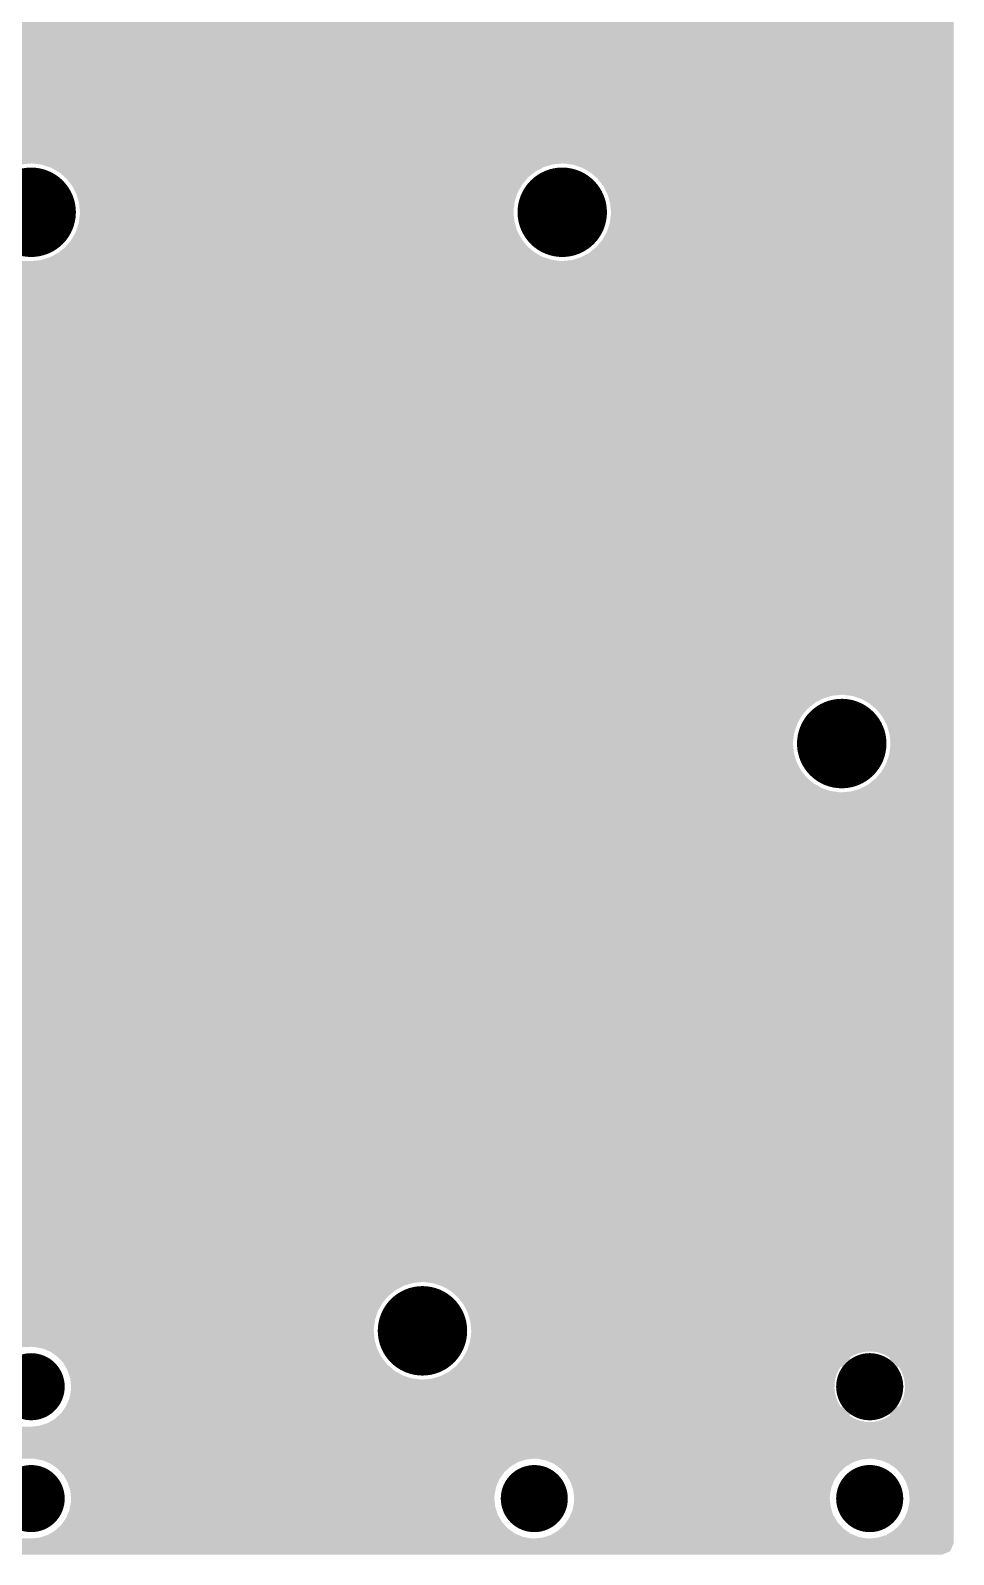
# Model space of a CAD drawing. Extents: x 295 to 953, y 10 to 290.
# Drawn here: x 738.7 to 756, y 145.5 to 174.05 of the extents above; entities that cross this region are included whole.
import ezdxf

# ---------------------------------------------------------------- set-up
doc = ezdxf.new("R2010")
doc.units = 0
doc.header["$LTSCALE"] = 5
doc.header["$MEASUREMENT"] = 0
doc.layers.get('0').update_dxf_attribs({"linetype": 'CONTINUOUS', "lineweight": 25})

msp = doc.modelspace()

# ---------------------------------------------------------------- linework, layer by layer
for points, const_width in [([(738.296, 170.647, 1), (739.134, 170.647, 1)], 0.838), ([(748.25, 170.647, 1), (749.088, 170.647, 1)], 0.838), ([(753.488, 160.694, 1), (754.327, 160.694, 1)], 0.838), ([(745.63, 149.692, 1), (746.468, 149.692, 1)], 0.838), ([(738.401, 148.645, 1), (739.029, 148.645, 1)], 0.629), ([(754.117, 148.645, 1), (754.746, 148.645, 1)], 0.629), ([(738.401, 146.549, 1), (739.029, 146.549, 1)], 0.629), ([(747.831, 146.549, 1), (748.459, 146.549, 1)], 0.629), ([(754.117, 146.549, 1), (754.746, 146.549, 1)], 0.629)]:
    msp.add_lwpolyline(points, format="xyb", close=True, dxfattribs=dict(const_width=const_width))
for points in [[(673.231, 173.656), (673.231, 174.449), (756.003, 173.656), (756.003, 174.449)], [(735.256, 173.633), (735.082, 173.656), (756.003, 173.633), (756.003, 173.656)], [(735.421, 173.577), (735.256, 173.633), (756.003, 173.577), (756.003, 173.633)], [(735.573, 173.49), (735.421, 173.577), (756.003, 173.49), (756.003, 173.577)], [(735.706, 173.377), (735.573, 173.49), (756.003, 173.377), (756.003, 173.49)], [(735.815, 173.24), (735.706, 173.377), (756.003, 173.24), (756.003, 173.377)], [(735.895, 173.084), (735.815, 173.24), (756.003, 173.084), (756.003, 173.24)], [(735.945, 172.917), (735.895, 173.084), (756.003, 172.917), (756.003, 173.084)], [(735.962, 172.743), (735.945, 172.917), (756.003, 172.743), (756.003, 172.917)], [(735.961, 172.708), (735.962, 172.743), (756.003, 172.708), (756.003, 172.743)], [(735.882, 172.369), (735.938, 172.535), (756.003, 172.369), (756.003, 172.535)], [(735.938, 172.535), (735.961, 172.708), (756.003, 172.535), (756.003, 172.708)], [(735.682, 172.085), (735.795, 172.217), (756.003, 172.085), (756.003, 172.217)], [(735.795, 172.217), (735.882, 172.369), (756.003, 172.217), (756.003, 172.369)], [(735.222, 171.846), (735.39, 171.895), (756.003, 171.846), (756.003, 171.895)], [(735.39, 171.895), (735.545, 171.976), (756.003, 171.895), (756.003, 171.976)], [(735.545, 171.976), (735.682, 172.085), (756.003, 171.976), (756.003, 172.085)], [(678.294, 171.561), (678.39, 171.617), (756.003, 171.561), (756.003, 171.617)], [(678.39, 171.617), (678.506, 171.724), (756.003, 171.617), (756.003, 171.724)], [(678.506, 171.724), (678.581, 171.829), (756.003, 171.724), (756.003, 171.829)], [(735.048, 171.829), (735.222, 171.846), (756.003, 171.829), (756.003, 171.846)], [(678.265, 171.544), (678.294, 171.561), (738.541, 171.544), (738.715, 171.561)], [(738.75, 171.56), (738.715, 171.561), (748.662, 171.56), (748.669, 171.561)], [(738.869, 171.544), (738.75, 171.56), (748.495, 171.544), (748.662, 171.56)], [(738.923, 171.537), (738.869, 171.544), (748.47, 171.537), (748.495, 171.544)], [(739.048, 171.495), (738.923, 171.537), (748.327, 171.495), (748.47, 171.537)], [(739.088, 171.481), (739.048, 171.495), (748.301, 171.481), (748.327, 171.495)], [(739.207, 171.414), (739.088, 171.481), (748.172, 171.414), (748.301, 171.481)], [(739.24, 171.395), (739.207, 171.414), (748.148, 171.395), (748.172, 171.414)], [(739.345, 171.305), (739.24, 171.395), (748.035, 171.305), (748.148, 171.395)], [(748.703, 171.56), (748.669, 171.561), (756.003, 171.56), (756.003, 171.561)], [(748.876, 171.537), (748.703, 171.56), (756.003, 171.537), (756.003, 171.56)], [(749.042, 171.481), (748.876, 171.537), (756.003, 171.481), (756.003, 171.537)], [(749.194, 171.395), (749.042, 171.481), (756.003, 171.395), (756.003, 171.481)], [(749.327, 171.281), (749.194, 171.395), (756.003, 171.281), (756.003, 171.395)], [(739.373, 171.281), (739.345, 171.305), (748.014, 171.281), (748.035, 171.305)], [(739.459, 171.173), (739.373, 171.281), (747.921, 171.173), (748.014, 171.281)], [(739.482, 171.144), (739.459, 171.173), (747.905, 171.144), (747.921, 171.173)], [(739.546, 171.021), (739.482, 171.144), (747.835, 171.021), (747.905, 171.144)], [(749.435, 171.144), (749.327, 171.281), (756.003, 171.144), (756.003, 171.281)], [(749.516, 170.989), (749.435, 171.144), (756.003, 170.989), (756.003, 171.144)], [(739.562, 170.989), (739.546, 171.021), (747.824, 170.989), (747.835, 171.021)], [(739.602, 170.855), (739.562, 170.989), (747.779, 170.855), (747.824, 170.989)], [(739.612, 170.821), (739.602, 170.855), (747.774, 170.821), (747.779, 170.855)], [(739.625, 170.682), (739.612, 170.821), (747.756, 170.682), (747.774, 170.821)], [(749.566, 170.821), (749.516, 170.989), (756.003, 170.821), (756.003, 170.989)], [(749.582, 170.647), (749.566, 170.821), (756.003, 170.647), (756.003, 170.821)], [(739.605, 170.44), (739.609, 170.473), (747.782, 170.44), (747.772, 170.473)], [(739.609, 170.473), (739.628, 170.613), (747.772, 170.473), (747.758, 170.613)], [(739.629, 170.647), (739.625, 170.682), (747.755, 170.647), (747.756, 170.682)], [(739.628, 170.613), (739.629, 170.647), (747.758, 170.613), (747.755, 170.647)], [(749.558, 170.44), (749.582, 170.613), (756.003, 170.44), (756.003, 170.613)], [(749.582, 170.613), (749.582, 170.647), (756.003, 170.613), (756.003, 170.647)], [(739.479, 170.151), (739.549, 170.274), (747.902, 170.151), (747.838, 170.274)], [(739.549, 170.274), (739.56, 170.306), (747.838, 170.274), (747.821, 170.306)], [(739.56, 170.306), (739.605, 170.44), (747.821, 170.306), (747.782, 170.44)], [(749.416, 170.122), (749.503, 170.274), (756.003, 170.122), (756.003, 170.274)], [(749.503, 170.274), (749.558, 170.44), (756.003, 170.274), (756.003, 170.44)], [(739.083, 169.813), (739.212, 169.881), (748.295, 169.813), (748.177, 169.881)], [(739.212, 169.881), (739.236, 169.9), (748.177, 169.881), (748.143, 169.9)], [(739.236, 169.9), (739.349, 169.989), (748.143, 169.9), (748.039, 169.989)], [(739.349, 169.989), (739.37, 170.014), (748.039, 169.989), (748.011, 170.014)], [(739.37, 170.014), (739.463, 170.122), (748.011, 170.014), (747.925, 170.122)], [(739.463, 170.122), (739.479, 170.151), (747.925, 170.122), (747.902, 170.151)], [(749.01, 169.8), (749.166, 169.881), (756.003, 169.8), (756.003, 169.881)], [(749.166, 169.881), (749.302, 169.989), (756.003, 169.881), (756.003, 169.989)], [(749.302, 169.989), (749.416, 170.122), (756.003, 169.989), (756.003, 170.122)], [(673.231, 169.465), (673.231, 169.734), (756.003, 169.465), (756.003, 169.734)], [(673.231, 169.734), (673.231, 169.734), (738.715, 169.734), (738.681, 169.734)], [(738.715, 169.734), (738.722, 169.734), (748.669, 169.734), (748.634, 169.734)], [(738.722, 169.734), (738.889, 169.75), (748.634, 169.734), (748.515, 169.75)], [(738.889, 169.75), (738.913, 169.758), (748.515, 169.75), (748.461, 169.758)], [(738.913, 169.758), (739.057, 169.8), (748.461, 169.758), (748.335, 169.8)], [(739.057, 169.8), (739.083, 169.813), (748.335, 169.8), (748.295, 169.813)], [(748.669, 169.734), (748.843, 169.75), (756.003, 169.734), (756.003, 169.75)], [(748.843, 169.75), (749.01, 169.8), (756.003, 169.75), (756.003, 169.8)], [(719.016, 169.442), (718.842, 169.465), (756.003, 169.442), (756.003, 169.465)], [(719.181, 169.386), (719.016, 169.442), (756.003, 169.386), (756.003, 169.442)], [(719.333, 169.299), (719.181, 169.386), (756.003, 169.299), (756.003, 169.386)], [(719.466, 169.186), (719.333, 169.299), (756.003, 169.186), (756.003, 169.299)], [(719.575, 169.049), (719.466, 169.186), (756.003, 169.049), (756.003, 169.186)], [(719.655, 168.893), (719.575, 169.049), (756.003, 168.893), (756.003, 169.049)], [(719.705, 168.726), (719.655, 168.893), (756.003, 168.726), (756.003, 168.893)], [(719.698, 168.344), (719.721, 168.517), (756.003, 168.344), (756.003, 168.517)], [(719.721, 168.552), (719.705, 168.726), (756.003, 168.552), (756.003, 168.726)], [(719.721, 168.517), (719.721, 168.552), (756.003, 168.517), (756.003, 168.552)], [(719.555, 168.026), (719.642, 168.178), (756.003, 168.026), (756.003, 168.178)], [(719.642, 168.178), (719.698, 168.344), (756.003, 168.178), (756.003, 168.344)], [(719.305, 167.785), (719.442, 167.894), (756.003, 167.785), (756.003, 167.894)], [(719.442, 167.894), (719.555, 168.026), (756.003, 167.894), (756.003, 168.026)], [(689.2, 167.493), (689.236, 167.638), (756.003, 167.493), (756.003, 167.638)], [(718.808, 167.638), (718.982, 167.655), (756.003, 167.638), (756.003, 167.655)], [(718.982, 167.655), (719.15, 167.704), (756.003, 167.655), (756.003, 167.704)], [(719.15, 167.704), (719.305, 167.785), (756.003, 167.704), (756.003, 167.785)], [(689.118, 167.296), (689.2, 167.493), (756.003, 167.296), (756.003, 167.493)], [(688.865, 166.951), (689.005, 167.113), (756.003, 166.951), (756.003, 167.113)], [(689.005, 167.113), (689.118, 167.296), (756.003, 167.113), (756.003, 167.296)], [(688.519, 166.701), (688.702, 166.812), (756.003, 166.701), (756.003, 166.812)], [(688.702, 166.812), (688.865, 166.951), (756.003, 166.812), (756.003, 166.951)], [(672.846, 165.839), (673.14, 166.553), (756.003, 165.839), (756.003, 166.553)], [(687.899, 166.553), (688.113, 166.569), (756.003, 166.553), (756.003, 166.569)], [(688.113, 166.569), (688.321, 166.619), (756.003, 166.569), (756.003, 166.619)], [(688.321, 166.619), (688.519, 166.701), (756.003, 166.619), (756.003, 166.701)], [(672.827, 165.798), (672.846, 165.839), (756.003, 165.798), (756.003, 165.839)], [(708.014, 165.774), (707.841, 165.798), (756.003, 165.774), (756.003, 165.798)], [(708.18, 165.719), (708.014, 165.774), (756.003, 165.719), (756.003, 165.774)], [(708.332, 165.632), (708.18, 165.719), (756.003, 165.632), (756.003, 165.719)], [(708.465, 165.518), (708.332, 165.632), (756.003, 165.518), (756.003, 165.632)], [(708.573, 165.382), (708.465, 165.518), (756.003, 165.382), (756.003, 165.518)], [(708.629, 165.274), (708.573, 165.382), (756.003, 165.274), (756.003, 165.382)], [(725.826, 165.251), (725.653, 165.274), (756.003, 165.251), (756.003, 165.274)], [(725.992, 165.195), (725.826, 165.251), (756.003, 165.195), (756.003, 165.251)], [(726.144, 165.108), (725.992, 165.195), (756.003, 165.108), (756.003, 165.195)], [(726.276, 164.995), (726.144, 165.108), (756.003, 164.995), (756.003, 165.108)], [(726.385, 164.858), (726.276, 164.995), (756.003, 164.858), (756.003, 164.995)], [(726.466, 164.702), (726.385, 164.858), (756.003, 164.702), (756.003, 164.858)], [(726.515, 164.535), (726.466, 164.702), (756.003, 164.535), (756.003, 164.702)], [(726.532, 164.361), (726.515, 164.535), (756.003, 164.361), (756.003, 164.535)], [(726.508, 164.153), (726.531, 164.326), (756.003, 164.153), (756.003, 164.326)], [(726.531, 164.326), (726.532, 164.361), (756.003, 164.326), (756.003, 164.361)], [(726.366, 163.835), (726.452, 163.987), (756.003, 163.835), (756.003, 163.987)], [(726.452, 163.987), (726.508, 164.153), (756.003, 163.987), (756.003, 164.153)], [(726.115, 163.594), (726.252, 163.703), (756.003, 163.594), (756.003, 163.703)], [(726.252, 163.703), (726.366, 163.835), (756.003, 163.703), (756.003, 163.835)], [(716.413, 163.313), (716.398, 163.447), (756.003, 163.313), (756.003, 163.447)], [(716.41, 163.247), (716.413, 163.313), (756.003, 163.247), (756.003, 163.313)], [(725.618, 163.447), (725.792, 163.464), (756.003, 163.447), (756.003, 163.464)], [(725.792, 163.464), (725.96, 163.513), (756.003, 163.464), (756.003, 163.513)], [(725.96, 163.513), (726.115, 163.594), (756.003, 163.513), (756.003, 163.594)], [(716.317, 162.947), (716.379, 163.092), (756.003, 162.947), (756.003, 163.092)], [(716.379, 163.092), (716.41, 163.247), (756.003, 163.092), (756.003, 163.247)], [(716.109, 162.711), (716.225, 162.818), (756.003, 162.711), (756.003, 162.818)], [(716.225, 162.818), (716.317, 162.947), (756.003, 162.818), (756.003, 162.947)], [(692.092, 162.489), (691.958, 162.565), (756.003, 162.489), (756.003, 162.565)], [(692.224, 162.375), (692.092, 162.489), (756.003, 162.375), (756.003, 162.489)], [(715.665, 162.565), (715.822, 162.582), (756.003, 162.565), (756.003, 162.582)], [(715.822, 162.582), (715.972, 162.631), (756.003, 162.582), (756.003, 162.631)], [(715.972, 162.631), (716.109, 162.711), (756.003, 162.631), (756.003, 162.711)], [(692.333, 162.238), (692.224, 162.375), (756.003, 162.238), (756.003, 162.375)], [(692.414, 162.083), (692.333, 162.238), (756.003, 162.083), (756.003, 162.238)], [(692.448, 161.966), (692.414, 162.083), (756.003, 161.966), (756.003, 162.083)], [(718.874, 161.963), (718.808, 161.966), (756.003, 161.963), (756.003, 161.966)], [(719.029, 161.932), (718.874, 161.963), (756.003, 161.932), (756.003, 161.963)], [(719.174, 161.87), (719.029, 161.932), (756.003, 161.87), (756.003, 161.932)], [(719.303, 161.778), (719.174, 161.87), (756.003, 161.778), (756.003, 161.87)], [(719.41, 161.662), (719.303, 161.778), (756.003, 161.662), (756.003, 161.778)], [(719.442, 161.607), (719.41, 161.662), (756.003, 161.607), (756.003, 161.662)], [(719.451, 161.591), (719.442, 161.607), (753.733, 161.591), (753.907, 161.607)], [(754.115, 161.583), (753.942, 161.607), (756.003, 161.583), (756.003, 161.607)], [(719.48, 161.541), (719.451, 161.591), (753.566, 161.541), (753.733, 161.591)], [(719.49, 161.525), (719.48, 161.541), (753.535, 161.525), (753.566, 161.541)], [(719.511, 161.46), (719.49, 161.525), (753.411, 161.46), (753.535, 161.525)], [(719.539, 161.375), (719.511, 161.46), (753.303, 161.375), (753.411, 161.46)], [(719.542, 161.352), (719.539, 161.375), (753.274, 161.352), (753.303, 161.375)], [(719.556, 161.219), (719.542, 161.352), (753.16, 161.219), (753.274, 161.352)], [(754.281, 161.528), (754.115, 161.583), (756.003, 161.528), (756.003, 161.583)], [(754.433, 161.441), (754.281, 161.528), (756.003, 161.441), (756.003, 161.528)], [(754.566, 161.327), (754.433, 161.441), (756.003, 161.327), (756.003, 161.441)], [(754.674, 161.191), (754.566, 161.327), (756.003, 161.191), (756.003, 161.327)], [(719.523, 160.997), (719.536, 161.067), (753.05, 160.997), (753.074, 161.067)], [(719.536, 161.067), (719.553, 161.152), (753.074, 161.067), (753.122, 161.152)], [(719.553, 161.152), (719.556, 161.218), (753.122, 161.152), (753.159, 161.218)], [(719.556, 161.218), (719.556, 161.219), (753.159, 161.218), (753.16, 161.219)], [(754.755, 161.035), (754.674, 161.191), (756.003, 161.035), (756.003, 161.191)], [(754.804, 160.868), (754.755, 161.035), (756.003, 160.868), (756.003, 161.035)], [(719.373, 160.728), (719.46, 160.851), (752.994, 160.728), (753.011, 160.851)], [(719.46, 160.851), (719.482, 160.901), (753.011, 160.851), (753.018, 160.901)], [(719.482, 160.901), (719.523, 160.997), (753.018, 160.901), (753.05, 160.997)], [(754.821, 160.694), (754.804, 160.868), (756.003, 160.694), (756.003, 160.868)], [(673.728, 160.451), (673.751, 160.469), (753.031, 160.451), (753.025, 160.469)], [(718.808, 160.469), (718.965, 160.486), (753.025, 160.469), (753.02, 160.486)], [(718.965, 160.486), (719.067, 160.52), (753.02, 160.486), (753.011, 160.52)], [(719.067, 160.52), (719.115, 160.536), (753.011, 160.52), (753.009, 160.536)], [(719.115, 160.536), (719.252, 160.615), (753.009, 160.536), (753.001, 160.615)], [(719.252, 160.615), (719.337, 160.694), (753.001, 160.615), (752.994, 160.694)], [(719.337, 160.694), (719.368, 160.722), (752.994, 160.694), (752.994, 160.722)], [(719.368, 160.722), (719.373, 160.728), (752.994, 160.722), (752.994, 160.728)], [(754.741, 160.32), (754.797, 160.486), (756.003, 160.32), (756.003, 160.486)], [(754.797, 160.486), (754.82, 160.659), (756.003, 160.486), (756.003, 160.659)], [(754.82, 160.659), (754.821, 160.694), (756.003, 160.659), (756.003, 160.694)], [(643.581, 160.289), (643.58, 160.304), (753.093, 160.289), (753.085, 160.304)], [(666.172, 160.286), (666.106, 160.289), (753.094, 160.286), (753.093, 160.289)], [(666.327, 160.256), (666.172, 160.286), (753.11, 160.256), (753.094, 160.286)], [(666.464, 160.197), (666.327, 160.256), (753.141, 160.197), (753.11, 160.256)], [(666.472, 160.193), (666.464, 160.197), (753.143, 160.193), (753.141, 160.197)], [(666.601, 160.102), (666.472, 160.193), (753.216, 160.102), (753.143, 160.193)], [(673.231, 160.304), (673.405, 160.321), (753.085, 160.304), (753.076, 160.321)], [(673.405, 160.321), (673.511, 160.352), (753.076, 160.321), (753.06, 160.352)], [(673.511, 160.352), (673.572, 160.37), (753.06, 160.352), (753.055, 160.37)], [(673.572, 160.37), (673.728, 160.451), (753.055, 160.37), (753.031, 160.451)], [(754.655, 160.168), (754.741, 160.32), (756.003, 160.168), (756.003, 160.32)], [(666.64, 160.06), (666.601, 160.102), (753.249, 160.06), (753.216, 160.102)], [(666.708, 159.985), (666.64, 160.06), (753.337, 159.985), (753.249, 160.06)], [(666.731, 159.946), (666.708, 159.985), (753.382, 159.946), (753.337, 159.985)], [(666.775, 159.87), (666.731, 159.946), (753.516, 159.87), (753.382, 159.946)], [(754.249, 159.846), (754.404, 159.927), (756.003, 159.846), (756.003, 159.927)], [(754.404, 159.927), (754.541, 160.036), (756.003, 159.927), (756.003, 160.036)], [(754.541, 160.036), (754.655, 160.168), (756.003, 160.036), (756.003, 160.168)], [(725.684, 159.867), (725.618, 159.87), (753.521, 159.867), (753.516, 159.87)], [(725.722, 159.86), (725.684, 159.867), (753.534, 159.86), (753.521, 159.867)], [(725.839, 159.837), (725.722, 159.86), (753.603, 159.837), (753.534, 159.86)], [(725.916, 159.804), (725.839, 159.837), (753.7, 159.804), (753.603, 159.837)], [(725.97, 159.781), (725.916, 159.804), (753.873, 159.781), (753.7, 159.804)], [(725.971, 159.78), (725.97, 159.781), (753.907, 159.78), (753.873, 159.781)], [(725.985, 159.774), (725.971, 159.78), (756.003, 159.774), (756.003, 159.78)], [(726.114, 159.683), (725.985, 159.774), (756.003, 159.683), (756.003, 159.774)], [(726.22, 159.566), (726.114, 159.683), (756.003, 159.566), (756.003, 159.683)], [(753.907, 159.78), (754.081, 159.797), (756.003, 159.78), (756.003, 159.797)], [(754.081, 159.797), (754.249, 159.846), (756.003, 159.797), (756.003, 159.846)], [(726.3, 159.43), (726.22, 159.566), (756.003, 159.43), (756.003, 159.566)], [(726.35, 159.279), (726.3, 159.43), (756.003, 159.279), (756.003, 159.43)], [(726.333, 158.901), (726.363, 159.056), (756.003, 158.901), (756.003, 159.056)], [(726.366, 159.122), (726.35, 159.279), (756.003, 159.122), (756.003, 159.279)], [(726.363, 159.056), (726.366, 159.122), (756.003, 159.056), (756.003, 159.122)], [(726.179, 158.627), (726.27, 158.756), (756.003, 158.627), (756.003, 158.756)], [(726.27, 158.756), (726.333, 158.901), (756.003, 158.756), (756.003, 158.901)], [(725.926, 158.44), (726.062, 158.52), (756.003, 158.44), (756.003, 158.52)], [(726.062, 158.52), (726.179, 158.627), (756.003, 158.52), (756.003, 158.627)], [(641.798, 157.775), (641.798, 158.374), (756.003, 157.775), (756.003, 158.374)], [(725.618, 158.374), (725.775, 158.391), (756.003, 158.374), (756.003, 158.391)], [(725.775, 158.391), (725.926, 158.44), (756.003, 158.391), (756.003, 158.44)], [(715.73, 157.772), (715.665, 157.775), (756.003, 157.772), (756.003, 157.775)], [(715.886, 157.741), (715.73, 157.772), (756.003, 157.741), (756.003, 157.772)], [(716.031, 157.679), (715.886, 157.741), (756.003, 157.679), (756.003, 157.741)], [(716.16, 157.587), (716.031, 157.679), (756.003, 157.587), (756.003, 157.679)], [(716.267, 157.471), (716.16, 157.587), (756.003, 157.471), (756.003, 157.587)], [(716.347, 157.334), (716.267, 157.471), (756.003, 157.334), (756.003, 157.471)], [(716.396, 157.184), (716.347, 157.334), (756.003, 157.184), (756.003, 157.334)], [(716.413, 157.027), (716.396, 157.184), (756.003, 157.027), (756.003, 157.184)], [(716.317, 156.66), (716.379, 156.806), (756.003, 156.66), (756.003, 156.806)], [(716.379, 156.806), (716.41, 156.961), (756.003, 156.806), (756.003, 156.961)], [(716.41, 156.961), (716.413, 157.027), (756.003, 156.961), (756.003, 157.027)], [(716.109, 156.424), (716.225, 156.531), (756.003, 156.424), (756.003, 156.531)], [(716.225, 156.531), (716.317, 156.66), (756.003, 156.531), (756.003, 156.66)], [(688.272, 156.153), (688.235, 156.278), (756.003, 156.153), (756.003, 156.278)], [(715.665, 156.278), (715.822, 156.295), (756.003, 156.278), (756.003, 156.295)], [(715.822, 156.295), (715.972, 156.345), (756.003, 156.295), (756.003, 156.345)], [(715.972, 156.345), (716.109, 156.424), (756.003, 156.345), (756.003, 156.424)], [(688.265, 155.771), (688.288, 155.944), (756.003, 155.771), (756.003, 155.944)], [(688.289, 155.979), (688.272, 156.153), (756.003, 155.979), (756.003, 156.153)], [(688.288, 155.944), (688.289, 155.979), (756.003, 155.944), (756.003, 155.979)], [(688.234, 155.679), (688.265, 155.771), (756.003, 155.679), (756.003, 155.771)], [(718.874, 155.676), (718.808, 155.679), (756.003, 155.676), (756.003, 155.679)], [(719.029, 155.646), (718.874, 155.676), (756.003, 155.646), (756.003, 155.676)], [(719.174, 155.583), (719.029, 155.646), (756.003, 155.583), (756.003, 155.646)], [(719.303, 155.492), (719.174, 155.583), (756.003, 155.492), (756.003, 155.583)], [(719.41, 155.375), (719.303, 155.492), (756.003, 155.375), (756.003, 155.492)], [(719.49, 155.239), (719.41, 155.375), (756.003, 155.239), (756.003, 155.375)], [(719.539, 155.088), (719.49, 155.239), (756.003, 155.088), (756.003, 155.239)], [(719.556, 154.931), (719.539, 155.088), (756.003, 154.931), (756.003, 155.088)], [(719.523, 154.71), (719.553, 154.865), (756.003, 154.71), (756.003, 154.865)], [(719.553, 154.865), (719.556, 154.931), (756.003, 154.865), (756.003, 154.931)], [(719.368, 154.436), (719.46, 154.565), (756.003, 154.436), (756.003, 154.565)], [(719.46, 154.565), (719.523, 154.71), (756.003, 154.565), (756.003, 154.71)], [(673.013, 154.097), (672.992, 154.183), (756.003, 154.097), (756.003, 154.183)], [(718.808, 154.183), (718.965, 154.2), (756.003, 154.183), (756.003, 154.2)], [(718.965, 154.2), (719.115, 154.249), (756.003, 154.2), (756.003, 154.249)], [(719.115, 154.249), (719.252, 154.329), (756.003, 154.249), (756.003, 154.329)], [(719.252, 154.329), (719.368, 154.436), (756.003, 154.329), (756.003, 154.436)], [(673.03, 153.883), (673.013, 154.097), (756.003, 153.883), (756.003, 154.097)], [(672.96, 153.453), (673.011, 153.661), (756.003, 153.453), (756.003, 153.661)], [(673.011, 153.661), (673.03, 153.883), (756.003, 153.661), (756.003, 153.883)], [(672.877, 153.256), (672.96, 153.453), (756.003, 153.256), (756.003, 153.453)], [(672.625, 152.911), (672.765, 153.074), (756.003, 152.911), (756.003, 153.074)], [(672.765, 153.074), (672.877, 153.256), (756.003, 153.074), (756.003, 153.256)], [(672.279, 152.661), (672.462, 152.773), (756.003, 152.661), (756.003, 152.773)], [(672.462, 152.773), (672.625, 152.911), (756.003, 152.773), (756.003, 152.911)], [(666.958, 152.452), (666.984, 152.492), (756.003, 152.452), (756.003, 152.492)], [(666.984, 152.492), (666.996, 152.513), (756.003, 152.492), (756.003, 152.513)], [(671.659, 152.513), (671.873, 152.53), (756.003, 152.513), (756.003, 152.53)], [(671.873, 152.53), (672.081, 152.579), (756.003, 152.53), (756.003, 152.579)], [(672.081, 152.579), (672.279, 152.661), (756.003, 152.579), (756.003, 152.661)], [(643.212, 152.44), (643.184, 152.452), (756.003, 152.44), (756.003, 152.452)], [(643.244, 152.417), (643.212, 152.44), (756.003, 152.417), (756.003, 152.44)], [(666.435, 152.176), (666.482, 152.178), (756.003, 152.176), (756.003, 152.178)], [(666.482, 152.178), (666.528, 152.184), (756.003, 152.178), (756.003, 152.184)], [(666.528, 152.184), (666.574, 152.194), (756.003, 152.184), (756.003, 152.194)], [(666.574, 152.194), (666.62, 152.206), (756.003, 152.194), (756.003, 152.206)], [(666.62, 152.206), (666.664, 152.222), (756.003, 152.206), (756.003, 152.222)], [(666.664, 152.222), (666.707, 152.241), (756.003, 152.222), (756.003, 152.241)], [(666.804, 152.298), (666.684, 152.417), (756.003, 152.298), (756.003, 152.417)], [(666.707, 152.241), (666.749, 152.263), (756.003, 152.241), (756.003, 152.263)], [(666.749, 152.263), (666.789, 152.288), (756.003, 152.263), (756.003, 152.288)], [(666.789, 152.288), (666.804, 152.298), (756.003, 152.288), (756.003, 152.298)], [(643.528, 152.095), (643.481, 152.176), (756.003, 152.095), (756.003, 152.176)], [(643.577, 151.945), (643.528, 152.095), (756.003, 151.945), (756.003, 152.095)], [(643.594, 151.788), (643.577, 151.945), (756.003, 151.788), (756.003, 151.945)], [(643.561, 151.567), (643.591, 151.722), (756.003, 151.567), (756.003, 151.722)], [(643.591, 151.722), (643.594, 151.788), (756.003, 151.722), (756.003, 151.788)], [(643.527, 151.488), (643.561, 151.567), (756.003, 151.488), (756.003, 151.567)], [(666.486, 151.485), (666.42, 151.488), (756.003, 151.485), (756.003, 151.488)], [(666.641, 151.455), (666.486, 151.485), (756.003, 151.455), (756.003, 151.485)], [(666.787, 151.392), (666.641, 151.455), (756.003, 151.392), (756.003, 151.455)], [(666.916, 151.301), (666.787, 151.392), (756.003, 151.301), (756.003, 151.392)], [(667.022, 151.184), (666.916, 151.301), (756.003, 151.184), (756.003, 151.301)], [(667.054, 151.13), (667.022, 151.184), (756.003, 151.13), (756.003, 151.184)], [(691.601, 151.129), (691.566, 151.13), (756.003, 151.129), (756.003, 151.13)], [(691.774, 151.106), (691.601, 151.129), (756.003, 151.106), (756.003, 151.129)], [(691.94, 151.05), (691.774, 151.106), (756.003, 151.05), (756.003, 151.106)], [(692.092, 150.964), (691.94, 151.05), (756.003, 150.964), (756.003, 151.05)], [(692.224, 150.85), (692.092, 150.964), (756.003, 150.85), (756.003, 150.964)], [(692.333, 150.713), (692.224, 150.85), (756.003, 150.713), (756.003, 150.85)], [(692.389, 150.606), (692.333, 150.713), (756.003, 150.606), (756.003, 150.713)], [(692.397, 150.589), (692.389, 150.606), (745.875, 150.589), (746.049, 150.606)], [(692.414, 150.558), (692.397, 150.589), (745.769, 150.558), (745.875, 150.589)], [(692.419, 150.54), (692.414, 150.558), (745.708, 150.54), (745.769, 150.558)], [(692.443, 150.459), (692.419, 150.54), (745.553, 150.459), (745.708, 150.54)], [(746.084, 150.605), (746.049, 150.606), (756.003, 150.605), (756.003, 150.606)], [(746.257, 150.582), (746.084, 150.605), (756.003, 150.582), (756.003, 150.605)], [(746.423, 150.526), (746.257, 150.582), (756.003, 150.526), (756.003, 150.582)], [(746.575, 150.44), (746.423, 150.526), (756.003, 150.44), (756.003, 150.526)], [(692.463, 150.39), (692.443, 150.459), (745.466, 150.39), (745.553, 150.459)], [(692.467, 150.35), (692.463, 150.39), (745.416, 150.35), (745.466, 150.39)], [(692.464, 150.066), (692.479, 150.182), (745.215, 150.066), (745.281, 150.182)], [(692.48, 150.218), (692.467, 150.35), (745.302, 150.218), (745.416, 150.35)], [(692.479, 150.182), (692.48, 150.216), (745.281, 150.182), (745.301, 150.216)], [(692.48, 150.216), (692.48, 150.218), (745.301, 150.216), (745.302, 150.218)], [(746.707, 150.326), (746.575, 150.44), (756.003, 150.326), (756.003, 150.44)], [(746.816, 150.189), (746.707, 150.326), (756.003, 150.189), (756.003, 150.326)], [(746.897, 150.034), (746.816, 150.189), (756.003, 150.034), (756.003, 150.189)], [(692.4, 149.843), (692.419, 149.9), (745.152, 149.843), (745.16, 149.9)], [(692.419, 149.9), (692.456, 150.009), (745.16, 149.9), (745.196, 150.009)], [(692.456, 150.009), (692.464, 150.066), (745.196, 150.009), (745.215, 150.066)], [(746.946, 149.866), (746.897, 150.034), (756.003, 149.866), (756.003, 150.034)], [(692.2, 149.558), (692.314, 149.691), (745.149, 149.558), (745.136, 149.691)], [(692.314, 149.691), (692.315, 149.692), (745.136, 149.691), (745.136, 149.692)], [(692.315, 149.692), (692.334, 149.727), (745.136, 149.692), (745.136, 149.727)], [(692.334, 149.727), (692.4, 149.843), (745.136, 149.727), (745.152, 149.843)], [(746.939, 149.485), (746.962, 149.658), (756.003, 149.485), (756.003, 149.658)], [(746.963, 149.692), (746.946, 149.866), (756.003, 149.692), (756.003, 149.866)], [(746.962, 149.658), (746.963, 149.692), (756.003, 149.658), (756.003, 149.692)], [(691.954, 149.393), (692.063, 149.449), (745.19, 149.393), (745.173, 149.449)], [(692.063, 149.449), (692.15, 149.518), (745.173, 149.449), (745.152, 149.518)], [(692.15, 149.518), (692.2, 149.558), (745.152, 149.518), (745.149, 149.558)], [(733.018, 149.39), (732.952, 149.393), (738.688, 149.39), (738.715, 149.393)], [(738.781, 149.39), (738.715, 149.393), (745.19, 149.39), (745.19, 149.393)], [(738.936, 149.359), (738.781, 149.39), (745.199, 149.359), (745.19, 149.39)], [(738.956, 149.351), (738.936, 149.359), (745.202, 149.351), (745.199, 149.359)], [(739.081, 149.297), (738.956, 149.351), (745.23, 149.297), (745.202, 149.351)], [(746.883, 149.319), (746.939, 149.485), (756.003, 149.319), (756.003, 149.485)], [(739.21, 149.205), (739.081, 149.297), (745.278, 149.205), (745.23, 149.297)], [(739.219, 149.196), (739.21, 149.205), (745.283, 149.196), (745.278, 149.205)], [(739.317, 149.089), (739.219, 149.196), (745.367, 149.089), (745.283, 149.196)], [(739.335, 149.059), (739.317, 149.089), (745.391, 149.059), (745.367, 149.089)], [(739.397, 148.952), (739.335, 149.059), (745.516, 148.952), (745.391, 149.059)], [(746.683, 149.034), (746.708, 149.063), (756.003, 149.034), (756.003, 149.063)], [(746.708, 149.063), (746.797, 149.167), (754.167, 149.063), (754.063, 149.167)], [(746.797, 149.167), (746.805, 149.182), (754.063, 149.167), (754.048, 149.182)], [(746.805, 149.182), (746.816, 149.2), (754.048, 149.182), (754.075, 149.2)], [(746.816, 149.2), (746.829, 149.224), (754.075, 149.2), (754.116, 149.224)], [(746.829, 149.224), (746.841, 149.245), (754.116, 149.224), (754.158, 149.245)], [(746.841, 149.245), (746.852, 149.263), (754.158, 149.245), (754.201, 149.263)], [(746.852, 149.263), (746.86, 149.278), (754.201, 149.263), (754.246, 149.278)], [(746.86, 149.278), (746.867, 149.29), (754.246, 149.278), (754.291, 149.29)], [(746.867, 149.29), (746.871, 149.298), (754.291, 149.29), (754.338, 149.298)], [(746.871, 149.298), (746.874, 149.303), (754.338, 149.298), (754.384, 149.303)], [(746.874, 149.303), (746.875, 149.305), (754.384, 149.303), (754.431, 149.305)], [(746.875, 149.305), (746.883, 149.319), (756.003, 149.305), (756.003, 149.319)], [(754.167, 149.063), (754.197, 149.08), (754.695, 149.063), (754.665, 149.08)], [(754.197, 149.08), (754.203, 149.083), (754.665, 149.08), (754.66, 149.083)], [(754.203, 149.083), (754.233, 149.098), (754.66, 149.083), (754.629, 149.098)], [(754.233, 149.098), (754.24, 149.1), (754.629, 149.098), (754.623, 149.1)], [(754.24, 149.1), (754.271, 149.113), (754.623, 149.1), (754.591, 149.113)], [(754.271, 149.113), (754.278, 149.115), (754.591, 149.113), (754.585, 149.115)], [(754.278, 149.115), (754.31, 149.124), (754.585, 149.115), (754.551, 149.124)], [(754.31, 149.124), (754.318, 149.126), (754.551, 149.124), (754.546, 149.126)], [(754.318, 149.126), (754.35, 149.132), (754.546, 149.126), (754.511, 149.132)], [(754.35, 149.132), (754.359, 149.133), (754.511, 149.132), (754.506, 149.133)], [(754.359, 149.133), (754.391, 149.137), (754.506, 149.133), (754.47, 149.137)], [(754.391, 149.137), (754.403, 149.138), (754.47, 149.137), (754.465, 149.138)], [(754.403, 149.138), (754.431, 149.139), (754.465, 149.138), (754.431, 149.139)], [(754.464, 149.304), (754.431, 149.305), (756.003, 149.304), (756.003, 149.305)], [(754.511, 149.3), (754.464, 149.304), (756.003, 149.3), (756.003, 149.304)], [(754.557, 149.293), (754.511, 149.3), (756.003, 149.293), (756.003, 149.3)], [(754.603, 149.282), (754.557, 149.293), (756.003, 149.282), (756.003, 149.293)], [(754.648, 149.268), (754.603, 149.282), (756.003, 149.268), (756.003, 149.282)], [(754.692, 149.251), (754.648, 149.268), (756.003, 149.251), (756.003, 149.268)], [(754.734, 149.231), (754.692, 149.251), (756.003, 149.231), (756.003, 149.251)], [(754.695, 149.063), (754.815, 149.182), (756.003, 149.063), (756.003, 149.182)], [(754.775, 149.208), (754.734, 149.231), (756.003, 149.208), (756.003, 149.231)], [(754.815, 149.182), (754.775, 149.208), (756.003, 149.182), (756.003, 149.208)], [(739.399, 148.945), (739.397, 148.952), (745.524, 148.945), (745.516, 148.952)], [(739.428, 148.858), (739.399, 148.945), (745.676, 148.858), (745.524, 148.945)], [(739.446, 148.803), (739.428, 148.858), (745.842, 148.803), (745.676, 148.858)], [(739.446, 148.802), (739.446, 148.803), (745.847, 148.802), (745.842, 148.803)], [(739.449, 148.779), (739.446, 148.802), (746.015, 148.779), (745.847, 148.802)], [(739.45, 148.771), (739.449, 148.779), (753.783, 148.771), (753.785, 148.779)], [(739.449, 148.779), (739.449, 148.779), (746.049, 148.779), (746.015, 148.779)], [(739.455, 148.724), (739.45, 148.771), (753.776, 148.724), (753.783, 148.771)], [(746.049, 148.779), (746.223, 148.795), (753.785, 148.779), (753.789, 148.795)], [(746.223, 148.795), (746.294, 148.816), (753.789, 148.795), (753.794, 148.816)], [(746.294, 148.816), (746.391, 148.845), (753.794, 148.816), (753.803, 148.845)], [(746.391, 148.845), (746.422, 148.861), (753.803, 148.845), (753.808, 148.861)], [(746.422, 148.861), (746.507, 148.905), (753.808, 148.861), (753.825, 148.905)], [(746.507, 148.905), (746.546, 148.926), (753.825, 148.905), (753.835, 148.926)], [(746.546, 148.926), (746.574, 148.948), (753.835, 148.926), (753.845, 148.948)], [(746.574, 148.948), (746.626, 148.989), (753.845, 148.948), (753.868, 148.989)], [(746.626, 148.989), (746.675, 149.028), (753.868, 148.989), (753.894, 149.028)], [(746.675, 149.028), (746.683, 149.034), (756.003, 149.028), (756.003, 149.034)], [(754.013, 148.909), (753.894, 149.028), (754.85, 148.909), (754.969, 149.028)], [(753.945, 148.732), (753.95, 148.759), (754.918, 148.732), (754.912, 148.759)], [(753.95, 148.759), (753.954, 148.772), (754.912, 148.759), (754.909, 148.772)], [(753.954, 148.772), (753.961, 148.798), (754.909, 148.772), (754.901, 148.798)], [(753.961, 148.798), (753.966, 148.811), (754.901, 148.798), (754.897, 148.811)], [(753.966, 148.811), (753.976, 148.836), (754.897, 148.811), (754.887, 148.836)], [(753.976, 148.836), (753.981, 148.848), (754.887, 148.836), (754.882, 148.848)], [(753.981, 148.848), (753.993, 148.873), (754.882, 148.848), (754.869, 148.873)], [(753.993, 148.873), (753.999, 148.885), (754.869, 148.873), (754.864, 148.885)], [(753.999, 148.885), (754.013, 148.909), (754.864, 148.885), (754.85, 148.909)], [(754.979, 149.013), (754.969, 149.028), (756.003, 149.013), (756.003, 149.028)], [(755.004, 148.973), (754.979, 149.013), (756.003, 148.973), (756.003, 149.013)], [(755.026, 148.931), (755.004, 148.973), (756.003, 148.931), (756.003, 148.973)], [(755.045, 148.888), (755.026, 148.931), (756.003, 148.888), (756.003, 148.931)], [(755.061, 148.844), (755.045, 148.888), (756.003, 148.844), (756.003, 148.888)], [(755.073, 148.799), (755.061, 148.844), (756.003, 148.799), (756.003, 148.844)], [(755.083, 148.753), (755.073, 148.799), (756.003, 148.753), (756.003, 148.799)], [(755.089, 148.706), (755.083, 148.753), (756.003, 148.706), (756.003, 148.753)], [(739.434, 148.445), (739.443, 148.49), (753.802, 148.445), (753.79, 148.49)], [(739.443, 148.49), (739.452, 148.537), (753.79, 148.49), (753.78, 148.537)], [(739.452, 148.537), (739.46, 148.579), (753.78, 148.537), (753.775, 148.579)], [(739.46, 148.677), (739.455, 148.724), (753.772, 148.677), (753.776, 148.724)], [(739.463, 148.645), (739.46, 148.677), (753.772, 148.645), (753.772, 148.677)], [(739.46, 148.583), (739.463, 148.63), (753.774, 148.583), (753.771, 148.63)], [(739.46, 148.579), (739.46, 148.583), (753.775, 148.579), (753.774, 148.583)], [(739.463, 148.63), (739.463, 148.645), (753.771, 148.63), (753.772, 148.645)], [(753.937, 148.651), (753.938, 148.679), (754.926, 148.651), (754.924, 148.679)], [(753.937, 148.638), (753.937, 148.651), (754.925, 148.638), (754.926, 148.651)], [(753.938, 148.61), (753.937, 148.638), (754.925, 148.61), (754.925, 148.638)], [(753.938, 148.679), (753.939, 148.692), (754.924, 148.679), (754.924, 148.692)], [(753.939, 148.597), (753.938, 148.61), (754.923, 148.597), (754.925, 148.61)], [(753.939, 148.692), (753.942, 148.719), (754.924, 148.692), (754.92, 148.719)], [(753.943, 148.57), (753.939, 148.597), (754.92, 148.57), (754.923, 148.597)], [(753.942, 148.719), (753.945, 148.732), (754.92, 148.719), (754.918, 148.732)], [(753.945, 148.557), (753.943, 148.57), (754.918, 148.557), (754.92, 148.57)], [(753.951, 148.53), (753.945, 148.557), (754.912, 148.53), (754.918, 148.557)], [(753.953, 148.517), (753.951, 148.53), (754.909, 148.517), (754.912, 148.53)], [(753.962, 148.491), (753.953, 148.517), (754.901, 148.491), (754.909, 148.517)], [(753.966, 148.478), (753.962, 148.491), (754.897, 148.478), (754.901, 148.491)], [(753.976, 148.453), (753.966, 148.478), (754.887, 148.453), (754.897, 148.478)], [(755.055, 148.428), (755.069, 148.473), (756.003, 148.428), (756.003, 148.473)], [(755.069, 148.473), (755.079, 148.519), (756.003, 148.473), (756.003, 148.519)], [(755.079, 148.519), (755.087, 148.565), (756.003, 148.519), (756.003, 148.565)], [(755.087, 148.565), (755.091, 148.612), (756.003, 148.565), (756.003, 148.612)], [(755.091, 148.659), (755.089, 148.706), (756.003, 148.659), (756.003, 148.706)], [(755.091, 148.612), (755.091, 148.659), (756.003, 148.612), (756.003, 148.659)], [(739.276, 148.149), (739.331, 148.226), (754.09, 148.149), (754.167, 148.226)], [(739.331, 148.226), (739.355, 148.261), (756.003, 148.226), (756.003, 148.261)], [(739.355, 148.261), (739.366, 148.276), (753.894, 148.261), (753.884, 148.276)], [(739.366, 148.276), (739.367, 148.278), (753.884, 148.276), (753.882, 148.278)], [(739.367, 148.278), (739.384, 148.316), (753.882, 148.278), (753.859, 148.316)], [(739.384, 148.316), (739.402, 148.358), (753.859, 148.316), (753.837, 148.358)], [(739.402, 148.358), (739.42, 148.401), (753.837, 148.358), (753.818, 148.401)], [(739.42, 148.401), (739.43, 148.424), (753.818, 148.401), (753.81, 148.424)], [(739.43, 148.424), (739.434, 148.445), (753.81, 148.424), (753.802, 148.445)], [(753.894, 148.261), (754.013, 148.38), (754.969, 148.261), (754.85, 148.38)], [(753.981, 148.441), (753.976, 148.453), (754.881, 148.441), (754.887, 148.453)], [(753.993, 148.416), (753.981, 148.441), (754.87, 148.416), (754.881, 148.441)], [(753.999, 148.404), (753.993, 148.416), (754.863, 148.404), (754.87, 148.416)], [(754.013, 148.381), (753.999, 148.404), (754.85, 148.381), (754.863, 148.404)], [(754.013, 148.38), (754.013, 148.381), (754.85, 148.38), (754.85, 148.381)], [(754.197, 148.209), (754.167, 148.226), (754.666, 148.209), (754.695, 148.226)], [(754.203, 148.206), (754.197, 148.209), (754.66, 148.206), (754.666, 148.209)], [(754.234, 148.191), (754.203, 148.206), (754.629, 148.191), (754.66, 148.206)], [(754.239, 148.189), (754.234, 148.191), (754.623, 148.189), (754.629, 148.191)], [(754.272, 148.177), (754.239, 148.189), (754.591, 148.177), (754.623, 148.189)], [(754.815, 148.107), (754.695, 148.226), (756.003, 148.107), (756.003, 148.226)], [(754.969, 148.261), (754.995, 148.301), (756.003, 148.261), (756.003, 148.301)], [(754.995, 148.301), (755.018, 148.342), (756.003, 148.301), (756.003, 148.342)], [(755.018, 148.342), (755.038, 148.384), (756.003, 148.342), (756.003, 148.384)], [(755.038, 148.384), (755.055, 148.428), (756.003, 148.384), (756.003, 148.428)], [(657.042, 147.854), (657.013, 147.896), (756.003, 147.854), (756.003, 147.896)], [(732.952, 147.896), (732.98, 147.899), (738.715, 147.896), (738.649, 147.899)], [(738.715, 147.896), (738.872, 147.913), (756.003, 147.896), (756.003, 147.913)], [(738.872, 147.913), (739.023, 147.963), (756.003, 147.913), (756.003, 147.963)], [(739.023, 147.963), (739.06, 147.985), (756.003, 147.963), (756.003, 147.985)], [(739.06, 147.985), (739.061, 147.985), (754.446, 147.985), (754.399, 147.985)], [(739.061, 147.985), (739.068, 147.989), (754.399, 147.985), (754.352, 147.989)], [(739.068, 147.989), (739.081, 147.997), (754.352, 147.989), (754.305, 147.997)], [(739.081, 147.997), (739.099, 148.007), (754.305, 147.997), (754.26, 148.007)], [(739.099, 148.007), (739.123, 148.021), (754.26, 148.007), (754.215, 148.021)], [(739.123, 148.021), (739.152, 148.038), (754.215, 148.021), (754.171, 148.038)], [(739.152, 148.038), (739.159, 148.042), (754.171, 148.038), (754.161, 148.042)], [(739.159, 148.042), (739.176, 148.058), (754.161, 148.042), (754.128, 148.058)], [(739.176, 148.058), (739.201, 148.081), (754.128, 148.058), (754.087, 148.081)], [(739.201, 148.081), (739.23, 148.107), (754.087, 148.081), (754.048, 148.107)], [(739.23, 148.107), (739.276, 148.149), (754.048, 148.107), (754.09, 148.149)], [(754.278, 148.175), (754.272, 148.177), (754.584, 148.175), (754.591, 148.177)], [(754.311, 148.165), (754.278, 148.175), (754.552, 148.165), (754.584, 148.175)], [(754.317, 148.164), (754.311, 148.165), (754.545, 148.164), (754.552, 148.165)], [(754.351, 148.157), (754.317, 148.164), (754.512, 148.157), (754.545, 148.164)], [(754.357, 148.156), (754.351, 148.157), (754.504, 148.156), (754.512, 148.157)], [(754.393, 148.152), (754.357, 148.156), (754.472, 148.152), (754.504, 148.156)], [(754.397, 148.151), (754.393, 148.152), (754.46, 148.151), (754.472, 148.152)], [(754.431, 148.15), (754.397, 148.151), (754.431, 148.15), (754.46, 148.151)], [(754.446, 147.985), (754.493, 147.987), (756.003, 147.985), (756.003, 147.987)], [(754.493, 147.987), (754.539, 147.993), (756.003, 147.987), (756.003, 147.993)], [(754.539, 147.993), (754.585, 148.003), (756.003, 147.993), (756.003, 148.003)], [(754.585, 148.003), (754.631, 148.015), (756.003, 148.003), (756.003, 148.015)], [(754.631, 148.015), (754.675, 148.031), (756.003, 148.015), (756.003, 148.031)], [(754.675, 148.031), (754.718, 148.05), (756.003, 148.031), (756.003, 148.05)], [(754.718, 148.05), (754.76, 148.072), (756.003, 148.05), (756.003, 148.072)], [(754.76, 148.072), (754.8, 148.097), (756.003, 148.072), (756.003, 148.097)], [(754.8, 148.097), (754.815, 148.107), (756.003, 148.097), (756.003, 148.107)], [(657.129, 147.688), (657.042, 147.854), (756.003, 147.688), (756.003, 147.854)], [(657.291, 147.297), (657.129, 147.688), (756.003, 147.297), (756.003, 147.688)], [(725.16, 147.294), (725.094, 147.297), (738.688, 147.294), (738.715, 147.297)], [(738.781, 147.294), (738.715, 147.297), (748.117, 147.294), (748.145, 147.297)], [(738.851, 147.28), (738.781, 147.294), (747.988, 147.28), (748.117, 147.294)], [(738.936, 147.264), (738.851, 147.28), (747.937, 147.264), (747.988, 147.28)], [(739.012, 147.231), (738.936, 147.264), (747.837, 147.231), (747.937, 147.264)], [(739.081, 147.201), (739.012, 147.231), (747.787, 147.201), (747.837, 147.231)], [(739.152, 147.151), (739.081, 147.201), (747.701, 147.151), (747.787, 147.201)], [(739.21, 147.11), (739.152, 147.151), (747.656, 147.11), (747.701, 147.151)], [(739.27, 147.044), (739.21, 147.11), (747.584, 147.044), (747.656, 147.11)], [(739.317, 146.993), (739.27, 147.044), (747.548, 146.993), (747.584, 147.044)], [(748.211, 147.294), (748.145, 147.297), (754.404, 147.294), (754.431, 147.297)], [(748.281, 147.28), (748.211, 147.294), (754.274, 147.28), (754.404, 147.294)], [(748.366, 147.264), (748.281, 147.28), (754.223, 147.264), (754.274, 147.28)], [(748.442, 147.231), (748.366, 147.264), (754.124, 147.231), (754.223, 147.264)], [(748.511, 147.201), (748.442, 147.231), (754.073, 147.201), (754.124, 147.231)], [(748.582, 147.151), (748.511, 147.201), (753.987, 147.151), (754.073, 147.201)], [(748.64, 147.11), (748.582, 147.151), (753.942, 147.11), (753.987, 147.151)], [(748.7, 147.044), (748.64, 147.11), (753.871, 147.044), (753.942, 147.11)], [(748.747, 146.993), (748.7, 147.044), (753.834, 146.993), (753.871, 147.044)], [(754.497, 147.294), (754.431, 147.297), (756.003, 147.294), (756.003, 147.297)], [(754.652, 147.264), (754.497, 147.294), (756.003, 147.264), (756.003, 147.294)], [(754.798, 147.201), (754.652, 147.264), (756.003, 147.201), (756.003, 147.264)], [(754.927, 147.11), (754.798, 147.201), (756.003, 147.11), (756.003, 147.201)], [(755.033, 146.993), (754.927, 147.11), (756.003, 146.993), (756.003, 147.11)], [(739.363, 146.915), (739.317, 146.993), (747.493, 146.915), (747.548, 146.993)], [(739.397, 146.857), (739.363, 146.915), (747.467, 146.857), (747.493, 146.915)], [(739.425, 146.77), (739.397, 146.857), (747.43, 146.77), (747.467, 146.857)], [(739.446, 146.706), (739.425, 146.77), (747.418, 146.706), (747.43, 146.77)], [(748.792, 146.915), (748.747, 146.993), (753.779, 146.915), (753.834, 146.993)], [(748.827, 146.857), (748.792, 146.915), (753.754, 146.857), (753.779, 146.915)], [(748.855, 146.77), (748.827, 146.857), (753.717, 146.77), (753.754, 146.857)], [(748.876, 146.706), (748.855, 146.77), (753.704, 146.706), (753.717, 146.77)], [(755.113, 146.857), (755.033, 146.993), (756.003, 146.857), (756.003, 146.993)], [(755.163, 146.706), (755.113, 146.857), (756.003, 146.706), (756.003, 146.857)], [(739.442, 146.392), (739.46, 146.483), (747.413, 146.392), (747.404, 146.483)], [(739.456, 146.615), (739.446, 146.706), (747.4, 146.615), (747.418, 146.706)], [(739.463, 146.549), (739.456, 146.615), (747.397, 146.549), (747.4, 146.615)], [(739.46, 146.483), (739.463, 146.549), (747.404, 146.483), (747.397, 146.549)], [(748.872, 146.392), (748.89, 146.483), (753.7, 146.392), (753.69, 146.483)], [(748.886, 146.615), (748.876, 146.706), (753.686, 146.615), (753.704, 146.706)], [(748.893, 146.549), (748.886, 146.615), (753.683, 146.549), (753.686, 146.615)], [(748.89, 146.483), (748.893, 146.549), (753.69, 146.483), (753.683, 146.549)], [(755.146, 146.328), (755.177, 146.483), (756.003, 146.328), (756.003, 146.483)], [(755.179, 146.549), (755.163, 146.706), (756.003, 146.549), (756.003, 146.706)], [(755.177, 146.483), (755.179, 146.549), (756.003, 146.483), (756.003, 146.549)], [(739.312, 146.105), (739.367, 146.183), (747.543, 146.105), (747.497, 146.183)], [(739.367, 146.183), (739.393, 146.242), (747.497, 146.183), (747.463, 146.242)], [(739.393, 146.242), (739.43, 146.328), (747.463, 146.242), (747.434, 146.328)], [(739.43, 146.328), (739.442, 146.392), (747.434, 146.328), (747.413, 146.392)], [(748.742, 146.105), (748.797, 146.183), (753.829, 146.105), (753.784, 146.183)], [(748.797, 146.183), (748.822, 146.242), (753.784, 146.183), (753.749, 146.242)], [(748.822, 146.242), (748.86, 146.328), (753.749, 146.242), (753.721, 146.328)], [(748.86, 146.328), (748.872, 146.392), (753.721, 146.328), (753.7, 146.392)], [(754.992, 146.054), (755.084, 146.183), (756.003, 146.054), (756.003, 146.183)], [(755.084, 146.183), (755.146, 146.328), (756.003, 146.183), (756.003, 146.328)], [(739.023, 145.867), (739.073, 145.897), (747.848, 145.867), (747.778, 145.897)], [(739.073, 145.897), (739.159, 145.947), (747.778, 145.897), (747.708, 145.947)], [(739.159, 145.947), (739.204, 145.988), (747.708, 145.947), (747.65, 145.988)], [(739.204, 145.988), (739.276, 146.054), (747.65, 145.988), (747.59, 146.054)], [(739.276, 146.054), (739.312, 146.105), (747.59, 146.054), (747.543, 146.105)], [(748.452, 145.867), (748.503, 145.897), (754.134, 145.867), (754.065, 145.897)], [(748.503, 145.897), (748.589, 145.947), (754.065, 145.897), (753.994, 145.947)], [(748.589, 145.947), (748.634, 145.988), (753.994, 145.947), (753.936, 145.988)], [(748.634, 145.988), (748.705, 146.054), (753.936, 145.988), (753.876, 146.054)], [(748.705, 146.054), (748.742, 146.105), (753.876, 146.054), (753.829, 146.105)], [(754.739, 145.867), (754.875, 145.947), (756.003, 145.867), (756.003, 145.947)], [(754.875, 145.947), (754.992, 146.054), (756.003, 145.947), (756.003, 146.054)], [(673.013, 145.715), (672.992, 145.801), (756.003, 145.715), (756.003, 145.801)], [(673.013, 145.709), (673.013, 145.715), (756.003, 145.709), (756.003, 145.715)], [(673.025, 145.562), (673.013, 145.709), (755.942, 145.562), (756.003, 145.709)], [(725.094, 145.801), (725.122, 145.804), (738.715, 145.801), (738.649, 145.804)], [(738.715, 145.801), (738.742, 145.804), (748.145, 145.801), (748.079, 145.804)], [(738.742, 145.804), (738.872, 145.818), (748.079, 145.804), (748.009, 145.818)], [(738.872, 145.818), (738.923, 145.834), (748.009, 145.818), (747.924, 145.834)], [(738.923, 145.834), (739.023, 145.867), (747.924, 145.834), (747.848, 145.867)], [(748.145, 145.801), (748.172, 145.804), (754.431, 145.801), (754.365, 145.804)], [(748.172, 145.804), (748.302, 145.818), (754.365, 145.804), (754.295, 145.818)], [(748.302, 145.818), (748.353, 145.834), (754.295, 145.818), (754.21, 145.834)], [(748.353, 145.834), (748.452, 145.867), (754.21, 145.834), (754.134, 145.867)], [(754.431, 145.801), (754.589, 145.818), (756.003, 145.801), (756.003, 145.818)], [(754.589, 145.818), (754.739, 145.867), (756.003, 145.818), (756.003, 145.867)], [(673.03, 145.502), (673.025, 145.562), (755.796, 145.502), (755.942, 145.562)], [(673.03, 145.501), (673.03, 145.502), (755.795, 145.501), (755.796, 145.502)]]:
    msp.add_solid(points)

doc.saveas('drawing.dxf')
